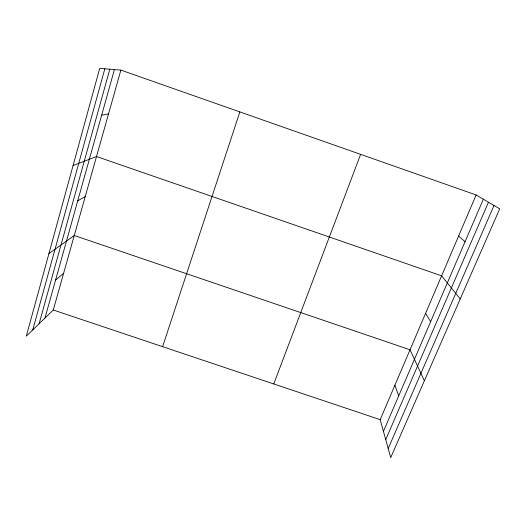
<?xml version="1.0" encoding="UTF-8"?>
<svg xmlns="http://www.w3.org/2000/svg" width="526" height="526" viewBox="0 0 526 526"><rect width="100%" height="100%" fill="white"/><g stroke="black" fill="none" stroke-linecap="round" stroke-linejoin="round"><path stroke-width="0.79" d="M32.77 329.887L104.825 68.807M39.108 323.74L109.816 69.208M44.966 318.059L114.405 69.577M120.881 70.103L99.703 68.393L26.3 336.16L53.271 310.005L120.881 70.103L476.135 194.962L499.7 208.835L390.726 457.607L380.186 419.656L476.135 194.962M162.613 346.68L239.849 111.913M273.75 383.954L360.619 154.361M383.434 431.359L483.348 199.209M385.729 439.604L488.463 202.221M388.201 448.52L494.013 205.488M55.565 280.128L63.62 273.283M48.931 253.611L74.271 235.49L410.024 349.777L424.377 380.791M77.736 200.8L85.232 196.593M73.075 165.532L96.521 156.531L441.603 275.815L460.224 298.952M101.669 115.161L108.514 113.991M53.271 310.005L380.186 419.656M458.606 236.01L465.05 241.73M425.587 313.325L430.636 321.688M394.894 385.203L398.715 395.861"/></g></svg>
